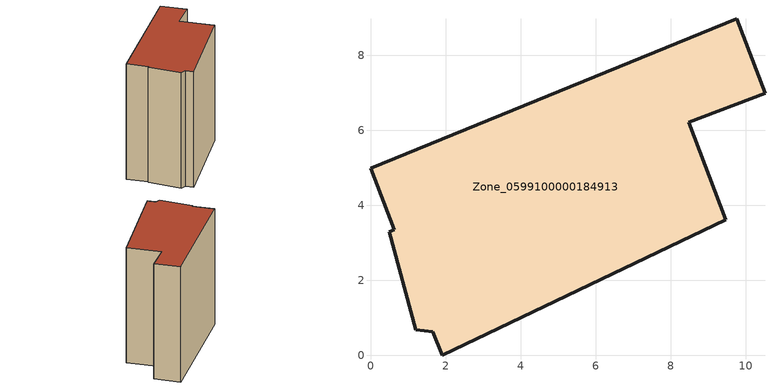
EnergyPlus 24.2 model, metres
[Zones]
Zone_0599100000184913
 floor ground (C_G): 1.21,0.68 0.5,3.29 0.63,3.34 0,4.98 9.76,8.97 10.52,6.99 8.49,6.21 9.48,3.61 1.91,0 1.66,0.63 z0
 wall outside (C_F): 1.66,0.63 1.91,0 9.48,3.61 8.49,6.21 10.52,6.99 9.76,8.97 0,4.98 0.63,3.34 0.5,3.29 1.21,0.68 1.66,0.63 z0:9.68
 roof outside (C_R): 0.5,3.29 1.21,0.68 1.66,0.63 1.91,0 9.48,3.61 8.49,6.21 10.52,6.99 9.76,8.97 0,4.98 0.63,3.34 z9.68
[BUILDING]
Pand.0599100000184913: North Axis=0; Terrain=City; Loads Convergence Tolerance Value=0.04; Temperature Convergence Tolerance Value=0.4; Solar Distribution=FullExterior; Maximum Number of Warmup Days=25; Minimum Number of Warmup Days=1
[Site:Location]
Rotterdam.The.Hague.AP_ZH_NLD Design_Conditions: Latitude=51.96; Longitude=4.45; Time Zone=1; Elevation=-4.5
[SITE:GROUNDTEMPERATURE:BUILDINGSURFACE]
18, 18, 18, 18, 18, 18, 18, 18, 18, 18, 18, 18
[MATERIAL] Thermal Absorptance=0.9; Solar Absorptance=0.7; Visible Absorptance=0.7
Name | Roughness | Thickness | Conductivity | Density | Specific Heat
G.TC.1946 | MediumSmooth | 0.15 | 1 | 540 | 1210
F.TC.1946 | Rough | 0.3 | 0.857143 | 1920 | 840
R.TC.1946 | MediumRough | 0.2 | 0.909091 | 1500 | 1000
[CONSTRUCTION]
C_G: G.TC.1946
C_F: F.TC.1946
C_R: R.TC.1946
[ZONE]
Zone_0599100000184913: Type=1; Multiplier=1; Ceiling Height=Autocalculate; Volume=Autocalculate; Floor Area=autocalculate; Part of Total Floor Area=Yes
[ZONEINFILTRATION:DESIGNFLOWRATE]
Infil_Zone_0599100000184913: Zone or ZoneList or Space or SpaceList=Zone_0599100000184913; Schedule=AlwaysOn; Design Flow Rate Calculation Method=Flow/Area; Flow Rate per Floor Area=0.003; Constant Term Coefficient=1; Temperature Term Coefficient=0; Velocity Term Coefficient=0; Velocity Squared Term Coefficient=0
[HVACTEMPLATE:ZONE:IDEALLOADSAIRSYSTEM]
Zone_0599100000184913: Maximum Heating Supply Air Temperature=50; Minimum Cooling Supply Air Temperature=13; Maximum Heating Supply Air Humidity Ratio=0.0156; Minimum Cooling Supply Air Humidity Ratio=0.0077; Heating Limit=NoLimit; Cooling Limit=NoLimit; Dehumidification Control Type=ConstantSensibleHeatRatio; Cooling Sensible Heat Ratio=0.7; Dehumidification Setpoint=60; Humidification Control Type=None; Humidification Setpoint=30; Outdoor Air Method=None; Outdoor Air Flow Rate per Person=0.00944; Outdoor Air Flow Rate per Zone Floor Area=0; Outdoor Air Flow Rate per Zone=0; Demand Controlled Ventilation Type=None; Outdoor Air Economizer Type=NoEconomizer; Heat Recovery Type=None; Sensible Heat Recovery Effectiveness=0.7; Latent Heat Recovery Effectiveness=0.65
[ZONECONTROL:THERMOSTAT]
ThermostatControl_Zone_0599100000184913: Zone or ZoneList=Zone_0599100000184913; Control Type Schedule=DualSetpointControlType; Control 1=Thermostat_Zone_0599100000184913; Temperature Difference Between Cutout And Setpoint=0
[THERMOSTATSETPOINT:DUALSETPOINT]
Thermostat_Zone_0599100000184913: Heating Setpoint Temperature Schedule=HeatingSetpoint_Zone_0599100000184913; Cooling Setpoint Temperature Schedule=CoolingSetpoint_Zone_0599100000184913
[SCHEDULE:COMPACT]
HeatingSetpoint_Zone_0599100000184913: Through: 12/31, For: AllDays, Until: 24:00, 21
CoolingSetpoint_Zone_0599100000184913: Through: 12/31, For: AllDays, Until: 24:00, 24
DualSetpointControlType: Through: 12/31, For: AllDays, Until: 24:00, 4
AlwaysOn: Through: 12/31, For: AllDays, Until: 24:00, 1
